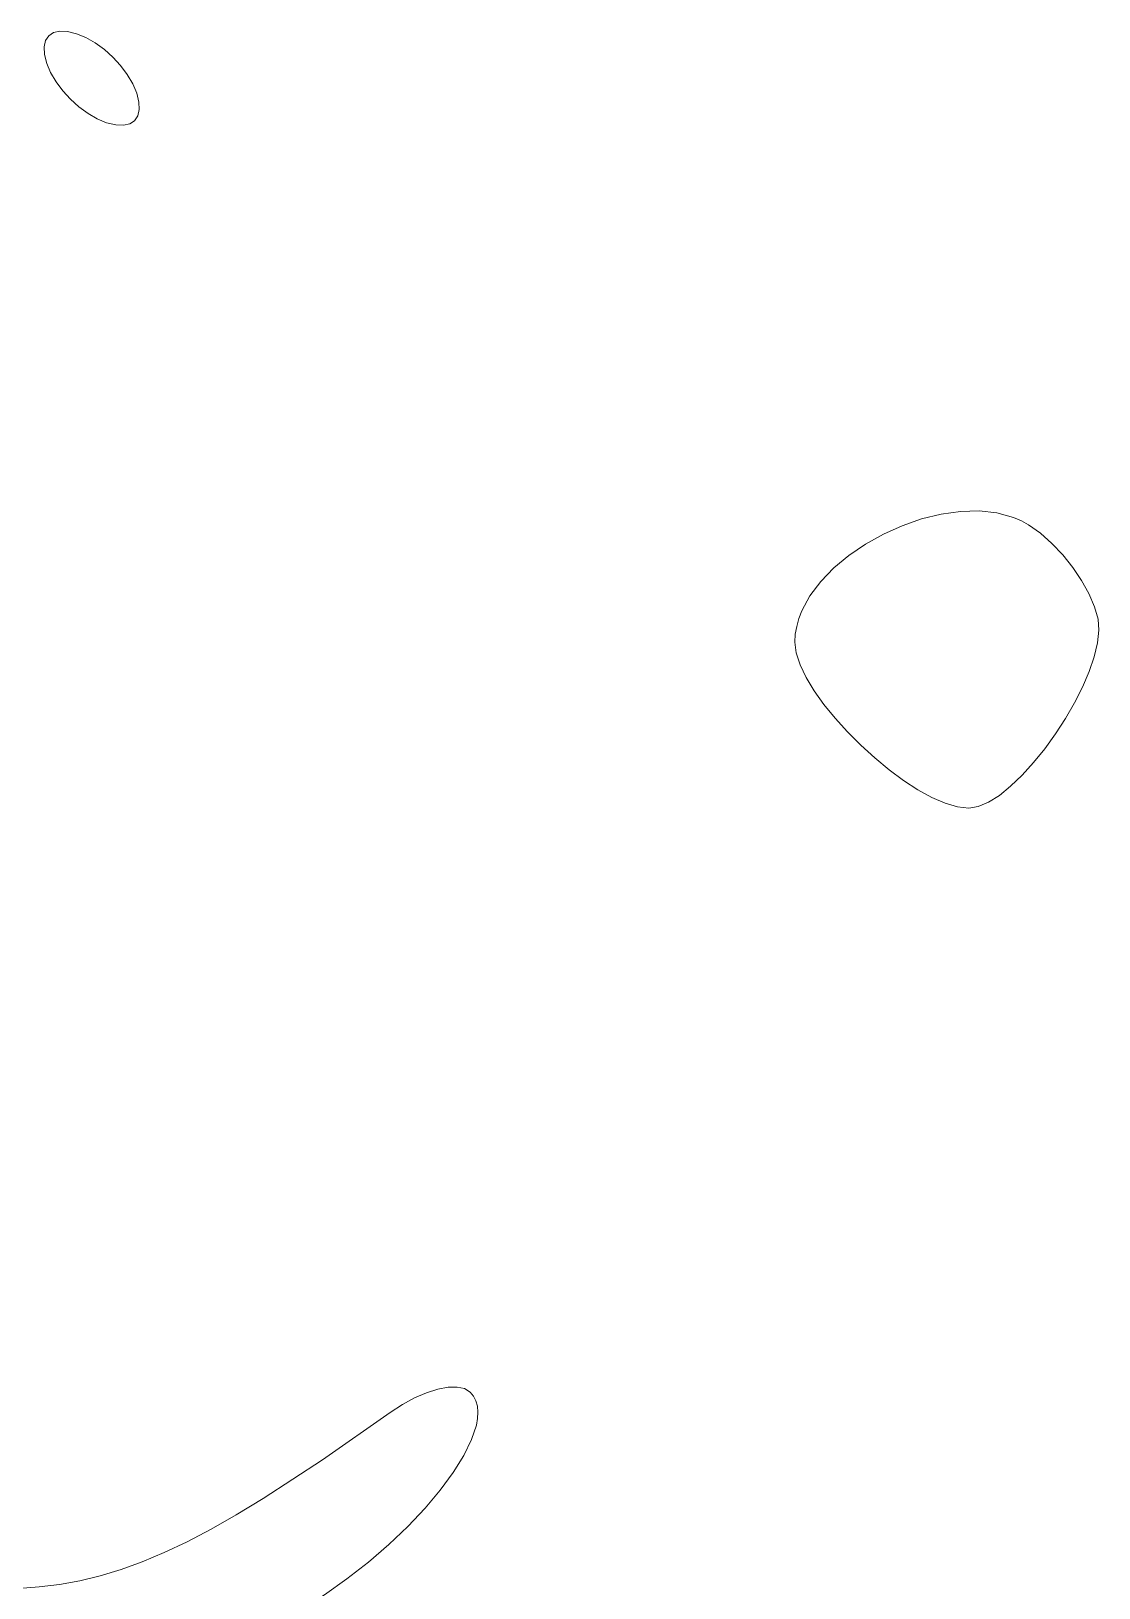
# Model space of a CAD drawing. Header units: millimetres. Extents: x -199 to 251, y -179 to 271.
# Drawn here: x 86.35 to 108.14, y -111.35 to -79.6 of the extents above; entities that cross this region are included whole.
import ezdxf

# ---------------------------------------------------------------- set-up
doc = ezdxf.new("R2010")
doc.units = ezdxf.units.MM
doc.header["$MEASUREMENT"] = 0
doc.layers.add('Camada 1', color=7, linetype='Continuous')

msp = doc.modelspace()

# ---------------------------------------------------------------- linework, layer by layer
at = {"layer": 'Camada 1', "color": 250, "lineweight": 18}
for points, knots in [([(87.6608, -79.8383), (87.6608, -79.8383), (87.4706, -79.7284), (87.4706, -79.7284), (87.4706, -79.7284), (87.4706, -79.7284), (87.2797, -79.6491), (87.2797, -79.6491), (87.2797, -79.6491), (87.2797, -79.6491), (87.0955, -79.6039), (87.0955, -79.6039), (87.0955, -79.6039), (87.0955, -79.6039), (86.938, -79.5973), (86.938, -79.5973), (86.938, -79.5973), (86.938, -79.5973), (86.8091, -79.6273), (86.8091, -79.6273), (86.8091, -79.6273), (86.8091, -79.6273), (86.711, -79.6918), (86.711, -79.6918), (86.711, -79.6918), (86.711, -79.6918), (86.6459, -79.7888), (86.6459, -79.7888), (86.6459, -79.7888), (86.6459, -79.7888), (86.6156, -79.9162), (86.6156, -79.9162), (86.6156, -79.9162), (86.6156, -79.9162), (86.6222, -80.0721), (86.6222, -80.0721), (86.6222, -80.0721), (86.6222, -80.0721), (86.668, -80.2544), (86.668, -80.2544), (86.668, -80.2544), (86.668, -80.2544), (86.7481, -80.4432), (86.7481, -80.4432), (86.7481, -80.4432), (86.7481, -80.4432), (86.8591, -80.6314), (86.8591, -80.6314), (86.8591, -80.6314), (86.8591, -80.6314), (86.9961, -80.8138), (86.9961, -80.8138), (86.9961, -80.8138), (86.9961, -80.8138), (87.1538, -80.9857), (87.1538, -80.9857), (87.1538, -80.9857), (87.1538, -80.9857), (87.3274, -81.1419), (87.3274, -81.1419), (87.3274, -81.1419), (87.3274, -81.1419), (87.5117, -81.2774), (87.5117, -81.2774), (87.5117, -81.2774), (87.5117, -81.2774), (87.7017, -81.3875), (87.7017, -81.3875), (87.7017, -81.3875), (87.7017, -81.3875), (87.8923, -81.467), (87.8923, -81.467), (87.8923, -81.467), (87.8923, -81.467), (88.0766, -81.512), (88.0766, -81.512), (88.0766, -81.512), (88.0766, -81.512), (88.2341, -81.5185), (88.2341, -81.5185), (88.2341, -81.5185), (88.2341, -81.5185), (88.363, -81.4884), (88.363, -81.4884), (88.363, -81.4884), (88.363, -81.4884), (88.4612, -81.4237), (88.4612, -81.4237), (88.4612, -81.4237), (88.4612, -81.4237), (88.5265, -81.3267), (88.5265, -81.3267), (88.5265, -81.3267), (88.5265, -81.3267), (88.5571, -81.1992), (88.5571, -81.1992), (88.5571, -81.1992), (88.5571, -81.1992), (88.5507, -81.0433), (88.5507, -81.0433), (88.5507, -81.0433), (88.5507, -81.0433), (88.5055, -80.8611), (88.5055, -80.8611), (88.5055, -80.8611), (88.5055, -80.8611), (88.4251, -80.6722), (88.4251, -80.6722), (88.4251, -80.6722), (88.4251, -80.6722), (88.3139, -80.4841), (88.3139, -80.4841), (88.3139, -80.4841), (88.3139, -80.4841), (88.1768, -80.3017), (88.1768, -80.3017), (88.1768, -80.3017), (88.1768, -80.3017), (88.0189, -80.1299), (88.0189, -80.1299), (88.0189, -80.1299), (88.0189, -80.1299), (87.8452, -79.9737), (87.8452, -79.9737), (87.8452, -79.9737), (87.8452, -79.9737), (87.6608, -79.8383), (87.6608, -79.8383)], [0, 0, 0, 0, 0.030303, 0.030303, 0.030303, 0.030303, 0.0606061, 0.0606061, 0.0606061, 0.0606061, 0.0909091, 0.0909091, 0.0909091, 0.0909091, 0.1212121, 0.1212121, 0.1212121, 0.1212121, 0.1515152, 0.1515152, 0.1515152, 0.1515152, 0.1818182, 0.1818182, 0.1818182, 0.1818182, 0.2121212, 0.2121212, 0.2121212, 0.2121212, 0.2424242, 0.2424242, 0.2424242, 0.2424242, 0.2727273, 0.2727273, 0.2727273, 0.2727273, 0.3030303, 0.3030303, 0.3030303, 0.3030303, 0.3333333, 0.3333333, 0.3333333, 0.3333333, 0.3636364, 0.3636364, 0.3636364, 0.3636364, 0.3939394, 0.3939394, 0.3939394, 0.3939394, 0.4242424, 0.4242424, 0.4242424, 0.4242424, 0.4545455, 0.4545455, 0.4545455, 0.4545455, 0.4848485, 0.4848485, 0.4848485, 0.4848485, 0.5151515, 0.5151515, 0.5151515, 0.5151515, 0.5454545, 0.5454545, 0.5454545, 0.5454545, 0.5757576, 0.5757576, 0.5757576, 0.5757576, 0.6060606, 0.6060606, 0.6060606, 0.6060606, 0.6363636, 0.6363636, 0.6363636, 0.6363636, 0.6666667, 0.6666667, 0.6666667, 0.6666667, 0.6969697, 0.6969697, 0.6969697, 0.6969697, 0.7272727, 0.7272727, 0.7272727, 0.7272727, 0.7575758, 0.7575758, 0.7575758, 0.7575758, 0.7878788, 0.7878788, 0.7878788, 0.7878788, 0.8181818, 0.8181818, 0.8181818, 0.8181818, 0.8484848, 0.8484848, 0.8484848, 0.8484848, 0.8787879, 0.8787879, 0.8787879, 0.8787879, 0.9090909, 0.9090909, 0.9090909, 0.9090909, 0.9393939, 0.9393939, 0.9393939, 0.9393939, 1, 1, 1, 1]), ([(108.124, -91.5916), (108.124, -91.5916), (108.0524, -91.3376), (108.0524, -91.3376), (108.0524, -91.3376), (108.0524, -91.3376), (107.939, -91.0716), (107.939, -91.0716), (107.939, -91.0716), (107.939, -91.0716), (107.7898, -90.8016), (107.7898, -90.8016), (107.7898, -90.8016), (107.7898, -90.8016), (107.6104, -90.5355), (107.6104, -90.5355), (107.6104, -90.5355), (107.6104, -90.5355), (107.4068, -90.2811), (107.4068, -90.2811), (107.4068, -90.2811), (107.4068, -90.2811), (107.1845, -90.0463), (107.1845, -90.0463), (107.1845, -90.0463), (107.1845, -90.0463), (106.9497, -89.8389), (106.9497, -89.8389), (106.9497, -89.8389), (106.9497, -89.8389), (106.7078, -89.667), (106.7078, -89.667), (106.7078, -89.667), (106.7078, -89.667), (106.5589, -89.5847), (106.5589, -89.5847), (106.5589, -89.5847), (106.5589, -89.5847), (106.401, -89.5171), (106.401, -89.5171), (106.401, -89.5171), (106.401, -89.5171), (106.0617, -89.4242), (106.0617, -89.4242), (106.0617, -89.4242), (106.0617, -89.4242), (105.697, -89.3845), (105.697, -89.3845), (105.697, -89.3845), (105.697, -89.3845), (105.3142, -89.3944), (105.3142, -89.3944), (105.3142, -89.3944), (105.3142, -89.3944), (104.9205, -89.4502), (104.9205, -89.4502), (104.9205, -89.4502), (104.9205, -89.4502), (104.5231, -89.5485), (104.5231, -89.5485), (104.5231, -89.5485), (104.5231, -89.5485), (104.1292, -89.6855), (104.1292, -89.6855), (104.1292, -89.6855), (104.1292, -89.6855), (103.7463, -89.8576), (103.7463, -89.8576), (103.7463, -89.8576), (103.7463, -89.8576), (103.3812, -90.0611), (103.3812, -90.0611), (103.3812, -90.0611), (103.3812, -90.0611), (103.0414, -90.2925), (103.0414, -90.2925), (103.0414, -90.2925), (103.0414, -90.2925), (102.7341, -90.5482), (102.7341, -90.5482), (102.7341, -90.5482), (102.7341, -90.5482), (102.4664, -90.8244), (102.4664, -90.8244), (102.4664, -90.8244), (102.4664, -90.8244), (102.2457, -91.1175), (102.2457, -91.1175), (102.2457, -91.1175), (102.2457, -91.1175), (102.0791, -91.424), (102.0791, -91.424), (102.0791, -91.424), (102.0791, -91.424), (102.0183, -91.5812), (102.0183, -91.5812), (102.0183, -91.5812), (102.0183, -91.5812), (101.9738, -91.7402), (101.9738, -91.7402), (101.9738, -91.7402), (101.9738, -91.7402), (101.9464, -91.9008), (101.9464, -91.9008), (101.9464, -91.9008), (101.9464, -91.9008), (101.9371, -92.0625), (101.9371, -92.0625), (101.9371, -92.0625), (101.9371, -92.0625), (101.9644, -92.2805), (101.9644, -92.2805), (101.9644, -92.2805), (101.9644, -92.2805), (102.0426, -92.5216), (102.0426, -92.5216), (102.0426, -92.5216), (102.0426, -92.5216), (102.1664, -92.7805), (102.1664, -92.7805), (102.1664, -92.7805), (102.1664, -92.7805), (102.3305, -93.0522), (102.3305, -93.0522), (102.3305, -93.0522), (102.3305, -93.0522), (102.5294, -93.3316), (102.5294, -93.3316), (102.5294, -93.3316), (102.5294, -93.3316), (102.7578, -93.6136), (102.7578, -93.6136), (102.7578, -93.6136), (102.7578, -93.6136), (103.0104, -93.8929), (103.0104, -93.8929), (103.0104, -93.8929), (103.0104, -93.8929), (103.2818, -94.1647), (103.2818, -94.1647), (103.2818, -94.1647), (103.2818, -94.1647), (103.5665, -94.4236), (103.5665, -94.4236), (103.5665, -94.4236), (103.5665, -94.4236), (103.8594, -94.6646), (103.8594, -94.6646), (103.8594, -94.6646), (103.8594, -94.6646), (104.1548, -94.8826), (104.1548, -94.8826), (104.1548, -94.8826), (104.1548, -94.8826), (104.4476, -95.0724), (104.4476, -95.0724), (104.4476, -95.0724), (104.4476, -95.0724), (104.7325, -95.2289), (104.7325, -95.2289), (104.7325, -95.2289), (104.7325, -95.2289), (105.0038, -95.3471), (105.0038, -95.3471), (105.0038, -95.3471), (105.0038, -95.3471), (105.2564, -95.4217), (105.2564, -95.4217), (105.2564, -95.4217), (105.2564, -95.4217), (105.4849, -95.4477), (105.4849, -95.4477), (105.4849, -95.4477), (105.4849, -95.4477), (105.6781, -95.4166), (105.6781, -95.4166), (105.6781, -95.4166), (105.6781, -95.4166), (105.888, -95.3274), (105.888, -95.3274), (105.888, -95.3274), (105.888, -95.3274), (106.1104, -95.1868), (106.1104, -95.1868), (106.1104, -95.1868), (106.1104, -95.1868), (106.3407, -95.001), (106.3407, -95.001), (106.3407, -95.001), (106.3407, -95.001), (106.5746, -94.7764), (106.5746, -94.7764), (106.5746, -94.7764), (106.5746, -94.7764), (106.8076, -94.5196), (106.8076, -94.5196), (106.8076, -94.5196), (106.8076, -94.5196), (107.0354, -94.237), (107.0354, -94.237), (107.0354, -94.237), (107.0354, -94.237), (107.2536, -93.935), (107.2536, -93.935), (107.2536, -93.935), (107.2536, -93.935), (107.4577, -93.6199), (107.4577, -93.6199), (107.4577, -93.6199), (107.4577, -93.6199), (107.6434, -93.2983), (107.6434, -93.2983), (107.6434, -93.2983), (107.6434, -93.2983), (107.8063, -92.9766), (107.8063, -92.9766), (107.8063, -92.9766), (107.8063, -92.9766), (107.9419, -92.6613), (107.9419, -92.6613), (107.9419, -92.6613), (107.9419, -92.6613), (108.0459, -92.3586), (108.0459, -92.3586), (108.0459, -92.3586), (108.0459, -92.3586), (108.1138, -92.0752), (108.1138, -92.0752), (108.1138, -92.0752), (108.1138, -92.0752), (108.1413, -91.8174), (108.1413, -91.8174), (108.1413, -91.8174), (108.1413, -91.8174), (108.124, -91.5916), (108.124, -91.5916)], [0, 0, 0, 0, 0.0166667, 0.0166667, 0.0166667, 0.0166667, 0.0333333, 0.0333333, 0.0333333, 0.0333333, 0.05, 0.05, 0.05, 0.05, 0.0666667, 0.0666667, 0.0666667, 0.0666667, 0.0833333, 0.0833333, 0.0833333, 0.0833333, 0.1, 0.1, 0.1, 0.1, 0.1166667, 0.1166667, 0.1166667, 0.1166667, 0.1333333, 0.1333333, 0.1333333, 0.1333333, 0.15, 0.15, 0.15, 0.15, 0.1666667, 0.1666667, 0.1666667, 0.1666667, 0.1833333, 0.1833333, 0.1833333, 0.1833333, 0.2, 0.2, 0.2, 0.2, 0.2166667, 0.2166667, 0.2166667, 0.2166667, 0.2333333, 0.2333333, 0.2333333, 0.2333333, 0.25, 0.25, 0.25, 0.25, 0.2666667, 0.2666667, 0.2666667, 0.2666667, 0.2833333, 0.2833333, 0.2833333, 0.2833333, 0.3, 0.3, 0.3, 0.3, 0.3166667, 0.3166667, 0.3166667, 0.3166667, 0.3333333, 0.3333333, 0.3333333, 0.3333333, 0.35, 0.35, 0.35, 0.35, 0.3666667, 0.3666667, 0.3666667, 0.3666667, 0.3833333, 0.3833333, 0.3833333, 0.3833333, 0.4, 0.4, 0.4, 0.4, 0.4166667, 0.4166667, 0.4166667, 0.4166667, 0.4333333, 0.4333333, 0.4333333, 0.4333333, 0.45, 0.45, 0.45, 0.45, 0.4666667, 0.4666667, 0.4666667, 0.4666667, 0.4833333, 0.4833333, 0.4833333, 0.4833333, 0.5, 0.5, 0.5, 0.5, 0.5166667, 0.5166667, 0.5166667, 0.5166667, 0.5333333, 0.5333333, 0.5333333, 0.5333333, 0.55, 0.55, 0.55, 0.55, 0.5666667, 0.5666667, 0.5666667, 0.5666667, 0.5833333, 0.5833333, 0.5833333, 0.5833333, 0.6, 0.6, 0.6, 0.6, 0.6166667, 0.6166667, 0.6166667, 0.6166667, 0.6333333, 0.6333333, 0.6333333, 0.6333333, 0.65, 0.65, 0.65, 0.65, 0.6666667, 0.6666667, 0.6666667, 0.6666667, 0.6833333, 0.6833333, 0.6833333, 0.6833333, 0.7, 0.7, 0.7, 0.7, 0.7166667, 0.7166667, 0.7166667, 0.7166667, 0.7333333, 0.7333333, 0.7333333, 0.7333333, 0.75, 0.75, 0.75, 0.75, 0.7666667, 0.7666667, 0.7666667, 0.7666667, 0.7833333, 0.7833333, 0.7833333, 0.7833333, 0.8, 0.8, 0.8, 0.8, 0.8166667, 0.8166667, 0.8166667, 0.8166667, 0.8333333, 0.8333333, 0.8333333, 0.8333333, 0.85, 0.85, 0.85, 0.85, 0.8666667, 0.8666667, 0.8666667, 0.8666667, 0.8833333, 0.8833333, 0.8833333, 0.8833333, 0.9, 0.9, 0.9, 0.9, 0.9166667, 0.9166667, 0.9166667, 0.9166667, 0.9333333, 0.9333333, 0.9333333, 0.9333333, 0.95, 0.95, 0.95, 0.95, 0.9666667, 0.9666667, 0.9666667, 0.9666667, 1, 1, 1, 1]), ([(95.1822, -108.6536), (95.1822, -108.6536), (95.3412, -108.3294), (95.3412, -108.3294), (95.3412, -108.3294), (95.3412, -108.3294), (95.4387, -108.0319), (95.4387, -108.0319), (95.4387, -108.0319), (95.4387, -108.0319), (95.4627, -107.8951), (95.4627, -107.8951), (95.4627, -107.8951), (95.4627, -107.8951), (95.4695, -107.7671), (95.4695, -107.7671), (95.4695, -107.7671), (95.4695, -107.7671), (95.4581, -107.6488), (95.4581, -107.6488), (95.4581, -107.6488), (95.4581, -107.6488), (95.428, -107.5408), (95.428, -107.5408), (95.428, -107.5408), (95.428, -107.5408), (95.3786, -107.444), (95.3786, -107.444), (95.3786, -107.444), (95.3786, -107.444), (95.3091, -107.3591), (95.3091, -107.3591), (95.3091, -107.3591), (95.3091, -107.3591), (95.1966, -107.2889), (95.1966, -107.2889), (95.1966, -107.2889), (95.1966, -107.2889), (95.0446, -107.2572), (95.0446, -107.2572), (95.0446, -107.2572), (95.0446, -107.2572), (94.8597, -107.262), (94.8597, -107.262), (94.8597, -107.262), (94.8597, -107.262), (94.6488, -107.3018), (94.6488, -107.3018), (94.6488, -107.3018), (94.6488, -107.3018), (94.4185, -107.3747), (94.4185, -107.3747), (94.4185, -107.3747), (94.4185, -107.3747), (94.1754, -107.4791), (94.1754, -107.4791), (94.1754, -107.4791), (94.1754, -107.4791), (93.9264, -107.6132), (93.9264, -107.6132), (93.9264, -107.6132), (93.9264, -107.6132), (93.6781, -107.7753), (93.6781, -107.7753), (93.6781, -107.7753), (93.6781, -107.7753), (92.2944, -108.7409), (92.2944, -108.7409), (92.2944, -108.7409), (92.2944, -108.7409), (91.0868, -109.529), (91.0868, -109.529), (91.0868, -109.529), (91.0868, -109.529), (90.5385, -109.8613), (90.5385, -109.8613), (90.5385, -109.8613), (90.5385, -109.8613), (90.0217, -110.1548), (90.0217, -110.1548), (90.0217, -110.1548), (90.0217, -110.1548), (89.5321, -110.4115), (89.5321, -110.4115), (89.5321, -110.4115), (89.5321, -110.4115), (89.0657, -110.6332), (89.0657, -110.6332), (89.0657, -110.6332), (89.0657, -110.6332), (88.618, -110.8218), (88.618, -110.8218), (88.618, -110.8218), (88.618, -110.8218), (88.1851, -110.9792), (88.1851, -110.9792), (88.1851, -110.9792), (88.1851, -110.9792), (87.7627, -111.1073), (87.7627, -111.1073), (87.7627, -111.1073), (87.7627, -111.1073), (87.3466, -111.208), (87.3466, -111.208), (87.3466, -111.208), (87.3466, -111.208), (86.9326, -111.2831), (86.9326, -111.2831), (86.9326, -111.2831), (86.9326, -111.2831), (86.5164, -111.3345), (86.5164, -111.3345), (86.5164, -111.3345), (86.5164, -111.3345), (86.0941, -111.3641), (86.0941, -111.3641), (86.0941, -111.3641), (86.0941, -111.3641), (85.6613, -111.3738), (85.6613, -111.3738), (85.6613, -111.3738), (85.6613, -111.3738), (85.0128, -111.3889), (85.0128, -111.3889), (85.0128, -111.3889), (85.0128, -111.3889), (84.4641, -111.4337), (84.4641, -111.4337), (84.4641, -111.4337), (84.4641, -111.4337), (84.0108, -111.5097), (84.0108, -111.5097), (84.0108, -111.5097), (84.0108, -111.5097), (83.6491, -111.6186), (83.6491, -111.6186), (83.6491, -111.6186), (83.6491, -111.6186), (83.5013, -111.6859), (83.5013, -111.6859), (83.5013, -111.6859), (83.5013, -111.6859), (83.3749, -111.762), (83.3749, -111.762), (83.3749, -111.762), (83.3749, -111.762), (83.2693, -111.8472), (83.2693, -111.8472), (83.2693, -111.8472), (83.2693, -111.8472), (83.184, -111.9416), (83.184, -111.9416), (83.184, -111.9416), (83.184, -111.9416), (83.1186, -112.0454), (83.1186, -112.0454), (83.1186, -112.0454), (83.1186, -112.0454), (83.0725, -112.1588), (83.0725, -112.1588), (83.0725, -112.1588), (83.0725, -112.1588), (83.0451, -112.2821), (83.0451, -112.2821), (83.0451, -112.2821), (83.0451, -112.2821), (83.0362, -112.4154), (83.0362, -112.4154), (83.0362, -112.4154), (83.0362, -112.4154), (83.0592, -112.8188), (83.0592, -112.8188), (83.0592, -112.8188), (83.0592, -112.8188), (83.1221, -113.1491), (83.1221, -113.1491), (83.1221, -113.1491), (83.1221, -113.1491), (83.1654, -113.2763), (83.1654, -113.2763), (83.1654, -113.2763), (83.1654, -113.2763), (83.2151, -113.3724), (83.2151, -113.3724), (83.2151, -113.3724), (83.2151, -113.3724), (83.27, -113.4331), (83.27, -113.4331), (83.27, -113.4331), (83.27, -113.4331), (83.3288, -113.4543), (83.3288, -113.4543), (83.3288, -113.4543), (83.3288, -113.4543), (83.516, -113.4751), (83.516, -113.4751), (83.516, -113.4751), (83.516, -113.4751), (83.8095, -113.5317), (83.8095, -113.5317), (83.8095, -113.5317), (83.8095, -113.5317), (84.5538, -113.7182), (84.5538, -113.7182), (84.5538, -113.7182), (84.5538, -113.7182), (84.7932, -113.7744), (84.7932, -113.7744), (84.7932, -113.7744), (84.7932, -113.7744), (85.0497, -113.812), (85.0497, -113.812), (85.0497, -113.812), (85.0497, -113.812), (85.3242, -113.8309), (85.3242, -113.8309), (85.3242, -113.8309), (85.3242, -113.8309), (85.6174, -113.8309), (85.6174, -113.8309), (85.6174, -113.8309), (85.6174, -113.8309), (85.9301, -113.8117), (85.9301, -113.8117), (85.9301, -113.8117), (85.9301, -113.8117), (86.2632, -113.7731), (86.2632, -113.7731), (86.2632, -113.7731), (86.2632, -113.7731), (86.6176, -113.7151), (86.6176, -113.7151), (86.6176, -113.7151), (86.6176, -113.7151), (86.9939, -113.6374), (86.9939, -113.6374), (86.9939, -113.6374), (86.9939, -113.6374), (87.8159, -113.4222), (87.8159, -113.4222), (87.8159, -113.4222), (87.8159, -113.4222), (88.736, -113.1259), (88.736, -113.1259), (88.736, -113.1259), (88.736, -113.1259), (89.7605, -112.7472), (89.7605, -112.7472), (89.7605, -112.7472), (89.7605, -112.7472), (90.8961, -112.2846), (90.8961, -112.2846), (90.8961, -112.2846), (90.8961, -112.2846), (91.3805, -112.0584), (91.3805, -112.0584), (91.3805, -112.0584), (91.3805, -112.0584), (91.8618, -111.7936), (91.8618, -111.7936), (91.8618, -111.7936), (91.8618, -111.7936), (92.3349, -111.4962), (92.3349, -111.4962), (92.3349, -111.4962), (92.3349, -111.4962), (92.7943, -111.172), (92.7943, -111.172), (92.7943, -111.172), (92.7943, -111.172), (93.2348, -110.8271), (93.2348, -110.8271), (93.2348, -110.8271), (93.2348, -110.8271), (93.6511, -110.4674), (93.6511, -110.4674), (93.6511, -110.4674), (93.6511, -110.4674), (94.0377, -110.0987), (94.0377, -110.0987), (94.0377, -110.0987), (94.0377, -110.0987), (94.3895, -109.727), (94.3895, -109.727), (94.3895, -109.727), (94.3895, -109.727), (94.7011, -109.3583), (94.7011, -109.3583), (94.7011, -109.3583), (94.7011, -109.3583), (94.967, -108.9985), (94.967, -108.9985), (94.967, -108.9985), (94.967, -108.9985), (95.1822, -108.6536), (95.1822, -108.6536)], [0, 0, 0, 0, 0.0133333, 0.0133333, 0.0133333, 0.0133333, 0.0266667, 0.0266667, 0.0266667, 0.0266667, 0.04, 0.04, 0.04, 0.04, 0.0533333, 0.0533333, 0.0533333, 0.0533333, 0.0666667, 0.0666667, 0.0666667, 0.0666667, 0.08, 0.08, 0.08, 0.08, 0.0933333, 0.0933333, 0.0933333, 0.0933333, 0.1066667, 0.1066667, 0.1066667, 0.1066667, 0.12, 0.12, 0.12, 0.12, 0.1333333, 0.1333333, 0.1333333, 0.1333333, 0.1466667, 0.1466667, 0.1466667, 0.1466667, 0.16, 0.16, 0.16, 0.16, 0.1733333, 0.1733333, 0.1733333, 0.1733333, 0.1866667, 0.1866667, 0.1866667, 0.1866667, 0.2, 0.2, 0.2, 0.2, 0.2133333, 0.2133333, 0.2133333, 0.2133333, 0.2266667, 0.2266667, 0.2266667, 0.2266667, 0.24, 0.24, 0.24, 0.24, 0.2533333, 0.2533333, 0.2533333, 0.2533333, 0.2666667, 0.2666667, 0.2666667, 0.2666667, 0.28, 0.28, 0.28, 0.28, 0.2933333, 0.2933333, 0.2933333, 0.2933333, 0.3066667, 0.3066667, 0.3066667, 0.3066667, 0.32, 0.32, 0.32, 0.32, 0.3333333, 0.3333333, 0.3333333, 0.3333333, 0.3466667, 0.3466667, 0.3466667, 0.3466667, 0.36, 0.36, 0.36, 0.36, 0.3733333, 0.3733333, 0.3733333, 0.3733333, 0.3866667, 0.3866667, 0.3866667, 0.3866667, 0.4, 0.4, 0.4, 0.4, 0.4133333, 0.4133333, 0.4133333, 0.4133333, 0.4266667, 0.4266667, 0.4266667, 0.4266667, 0.44, 0.44, 0.44, 0.44, 0.4533333, 0.4533333, 0.4533333, 0.4533333, 0.4666667, 0.4666667, 0.4666667, 0.4666667, 0.48, 0.48, 0.48, 0.48, 0.4933333, 0.4933333, 0.4933333, 0.4933333, 0.5066667, 0.5066667, 0.5066667, 0.5066667, 0.52, 0.52, 0.52, 0.52, 0.5333333, 0.5333333, 0.5333333, 0.5333333, 0.5466667, 0.5466667, 0.5466667, 0.5466667, 0.56, 0.56, 0.56, 0.56, 0.5733333, 0.5733333, 0.5733333, 0.5733333, 0.5866667, 0.5866667, 0.5866667, 0.5866667, 0.6, 0.6, 0.6, 0.6, 0.6133333, 0.6133333, 0.6133333, 0.6133333, 0.6266667, 0.6266667, 0.6266667, 0.6266667, 0.64, 0.64, 0.64, 0.64, 0.6533333, 0.6533333, 0.6533333, 0.6533333, 0.6666667, 0.6666667, 0.6666667, 0.6666667, 0.68, 0.68, 0.68, 0.68, 0.6933333, 0.6933333, 0.6933333, 0.6933333, 0.7066667, 0.7066667, 0.7066667, 0.7066667, 0.72, 0.72, 0.72, 0.72, 0.7333333, 0.7333333, 0.7333333, 0.7333333, 0.7466667, 0.7466667, 0.7466667, 0.7466667, 0.76, 0.76, 0.76, 0.76, 0.7733333, 0.7733333, 0.7733333, 0.7733333, 0.7866667, 0.7866667, 0.7866667, 0.7866667, 0.8, 0.8, 0.8, 0.8, 0.8133333, 0.8133333, 0.8133333, 0.8133333, 0.8266667, 0.8266667, 0.8266667, 0.8266667, 0.84, 0.84, 0.84, 0.84, 0.8533333, 0.8533333, 0.8533333, 0.8533333, 0.8666667, 0.8666667, 0.8666667, 0.8666667, 0.88, 0.88, 0.88, 0.88, 0.8933333, 0.8933333, 0.8933333, 0.8933333, 0.9066667, 0.9066667, 0.9066667, 0.9066667, 0.92, 0.92, 0.92, 0.92, 0.9333333, 0.9333333, 0.9333333, 0.9333333, 0.9466667, 0.9466667, 0.9466667, 0.9466667, 0.96, 0.96, 0.96, 0.96, 0.9733333, 0.9733333, 0.9733333, 0.9733333, 1, 1, 1, 1])]:
    msp.add_open_spline(points, degree=3, knots=knots, dxfattribs=at)

doc.saveas('drawing.dxf')
